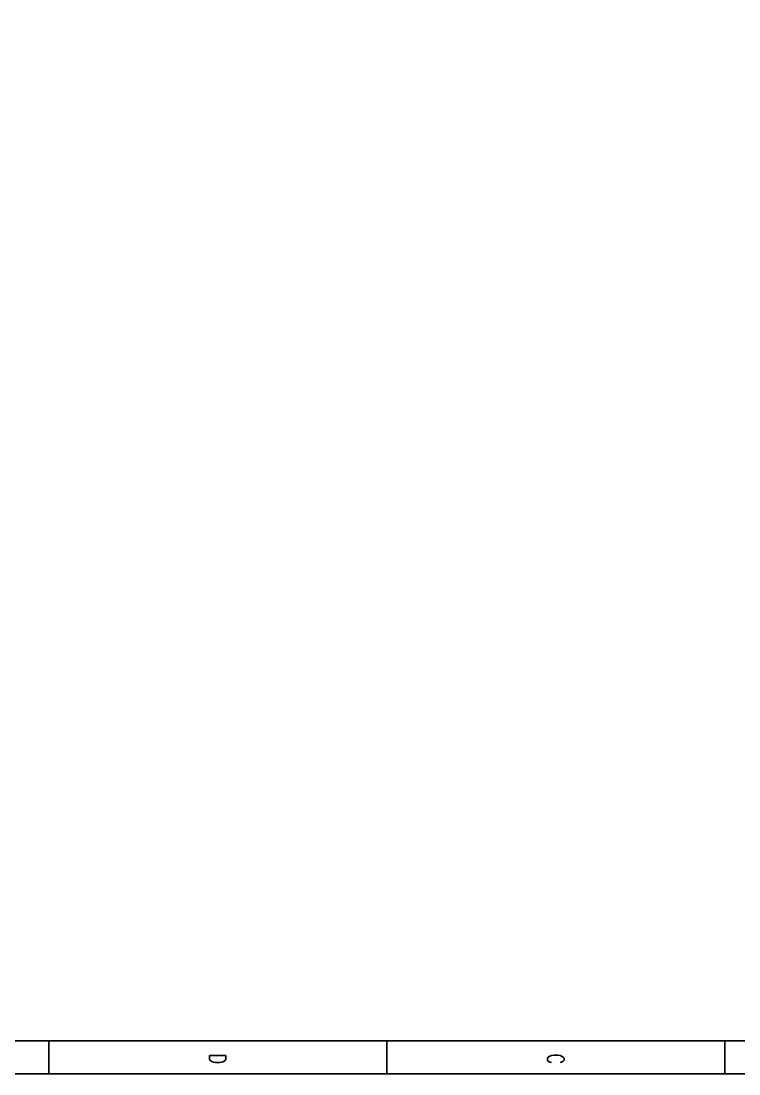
# Model space of a CAD drawing. Header units: inches. Extents: x 6 to 109360, y -14990 to 740552.
# Drawn here: x 418.3 to 636.2, y -4628.4 to -4309 of the extents above; entities that cross this region are included whole.
import ezdxf

# ---------------------------------------------------------------- set-up
doc = ezdxf.new("R2010")
doc.units = ezdxf.units.IN
doc.header["$MEASUREMENT"] = 0
doc.styles.add('HZbine', font='txt_____.ttf', dxfattribs={"width": 0.7, "bigfont": 'HZTXT'})

msp = doc.modelspace()

# ---------------------------------------------------------------- linework, layer by layer
at = {"const_width": 0.5}
msp.add_lwpolyline([(837.21035, -3464.42833), (837.21035, -4618.34833), (16.21035, -4618.34833), (16.21035, -3464.42833)], close=True, dxfattribs=at)
at = {"flags": 128}
for points in [[(426.71035, -4618.42833), (426.71035, -4628.42833)], [(529.33535, -4618.42833), (529.33535, -4628.42833)], [(631.96035, -4618.42833), (631.96035, -4628.42833)]]:
    msp.add_lwpolyline(points, dxfattribs=at)
at = {"color": 4, "flags": 128}
msp.add_lwpolyline([(847.21035, -4628.42833), (6.21035, -4628.42833)], dxfattribs=at)

# ---------------------------------------------------------------- texts
at = {"color": 0, "style": 'HZbine', "width": 0.7}
for s, p in [('D', (475.51566, -4622.28279)), ('C', (578.14066, -4622.28279))]:
    msp.add_text(s, height=5, rotation=270, dxfattribs=at).set_placement(p)

doc.saveas('drawing.dxf')
